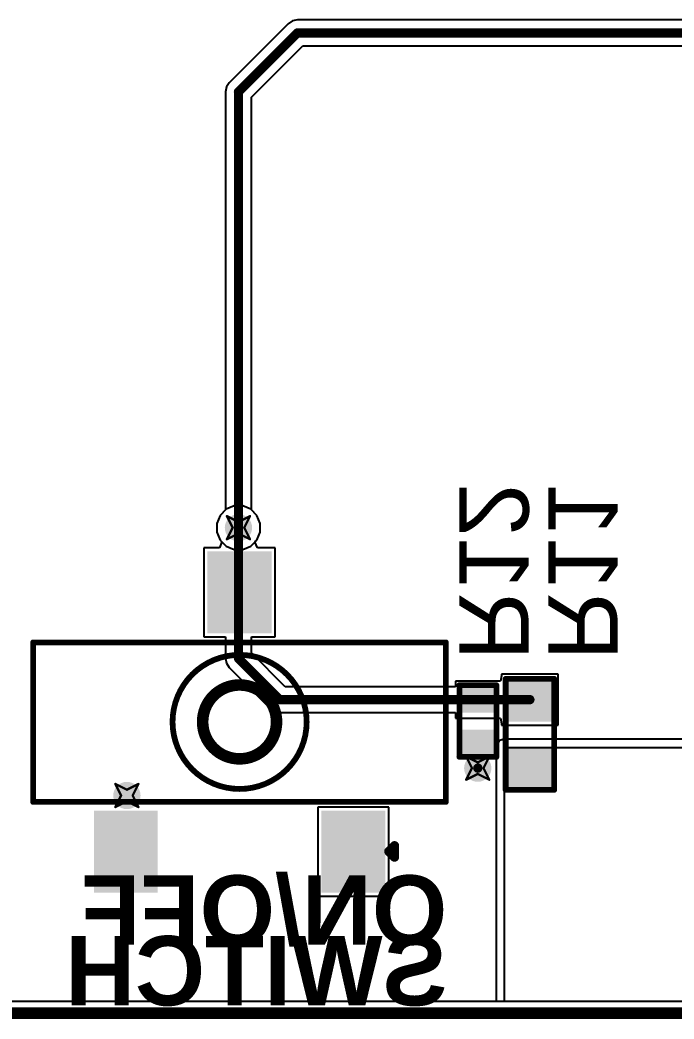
# Model space of a CAD drawing. Header units: inches. Extents: x -11 to 1110, y -7 to 455.
# Drawn here: x 590.17 to 604.54, y -0.13 to 21.82 of the extents above; entities that cross this region are included whole.
import ezdxf

# ---------------------------------------------------------------- set-up
doc = ezdxf.new("R2010")
doc.units = ezdxf.units.IN
for name, color, linetype in [('Board_outline', 216, 'Continuous'), ('Bottom Layer', 5, 'Continuous'), ('Bottom Overlay', 54, 'Continuous'), ('Bottom Paste', 16, 'Continuous'), ('Bottom Solder', 6, 'Continuous'), ('Drill Drawing', 1, 'Continuous'), ('Top Layer', 1, 'Continuous'), ('Via Holes', 16, 'Continuous')]:
    doc.layers.add(name, color=color, linetype=linetype)
doc.styles.add('Arial', font='', dxfattribs={"height": 0.2})
doc.styles.add('Arial_Bold', font='', dxfattribs={"height": 0.2})
doc.styles.get('Arial').set_extended_font_data('Arial')
doc.styles.get('Arial_Bold').set_extended_font_data('Arial', bold=True)

msp = doc.modelspace()

# ---------------------------------------------------------------- hatches: boundary and pattern name
at = {"layer": 'Bottom Layer'}
h = msp.add_hatch(color=5, dxfattribs=at)
edge = h.paths.add_edge_path()
edge.add_arc((594.97, 10.668), 0.3, 0, 360)
for points in [[(595.6, 8.451), (594.39, 8.451), (594.39, 10.051), (595.6, 10.051)], [(600.929, 7.271), (601.818, 7.271), (601.818, 6.509), (600.929, 6.509)], [(599.913, 7.119), (600.548, 7.119), (600.548, 6.661), (599.913, 6.661)], [(599.913, 6.179), (600.548, 6.179), (600.548, 5.722), (599.913, 5.722)], [(600.929, 5.747), (601.818, 5.747), (601.818, 4.985), (600.929, 4.985)], [(593.095, 2.751), (591.895, 2.751), (591.895, 4.351), (593.095, 4.351)], [(598.095, 2.751), (596.895, 2.751), (596.895, 4.351), (598.095, 4.351)]]:
    msp.add_hatch(color=5, dxfattribs=at).paths.add_polyline_path(points)
h = msp.add_hatch(color=5, dxfattribs=at)
edge = h.paths.add_edge_path()
edge.add_arc((600.227, 5.385), 0.3, 0, 360)
h = msp.add_hatch(color=5, dxfattribs=at)
edge = h.paths.add_edge_path()
edge.add_arc((592.519, 4.784), 0.3, 0, 360)
at = {"layer": 'Bottom Paste'}
for points in [[(595.6, 8.451), (594.39, 8.451), (594.39, 10.051), (595.6, 10.051)], [(600.929, 7.271), (601.818, 7.271), (601.818, 6.509), (600.929, 6.509)], [(599.913, 7.119), (600.548, 7.119), (600.548, 6.661), (599.913, 6.661)], [(599.913, 6.179), (600.548, 6.179), (600.548, 5.722), (599.913, 5.722)], [(600.929, 5.747), (601.818, 5.747), (601.818, 4.985), (600.929, 4.985)], [(593.095, 2.751), (591.895, 2.751), (591.895, 4.351), (593.095, 4.351)], [(598.095, 2.751), (596.895, 2.751), (596.895, 4.351), (598.095, 4.351)]]:
    msp.add_hatch(color=16, dxfattribs=at).paths.add_polyline_path(points)
at = {"layer": 'Bottom Solder'}
for points in [[(595.702, 8.349), (594.288, 8.349), (594.288, 10.152), (595.702, 10.152)], [(600.827, 7.373), (601.919, 7.373), (601.919, 6.407), (600.827, 6.407)], [(599.858, 7.174), (600.603, 7.174), (600.603, 6.606), (599.858, 6.606)], [(599.858, 6.234), (600.603, 6.234), (600.603, 5.667), (599.858, 5.667)], [(600.827, 5.849), (601.919, 5.849), (601.919, 4.883), (600.827, 4.883)], [(593.197, 2.649), (591.793, 2.649), (591.793, 4.452), (593.197, 4.452)], [(598.197, 2.649), (596.793, 2.649), (596.793, 4.452), (598.197, 4.452)]]:
    msp.add_hatch(color=6, dxfattribs=at).paths.add_polyline_path(points)
at = {"layer": 'Top Layer'}
h = msp.add_hatch(color=1, dxfattribs=at)
edge = h.paths.add_edge_path()
edge.add_arc((594.97, 10.668), 0.3, 0, 360)
h = msp.add_hatch(color=1, dxfattribs=at)
edge = h.paths.add_edge_path()
edge.add_arc((600.227, 5.385), 0.3, 0, 360)
h = msp.add_hatch(color=1, dxfattribs=at)
edge = h.paths.add_edge_path()
edge.add_arc((592.519, 4.784), 0.3, 0, 360)
at = {"layer": 'Via Holes'}
h = msp.add_hatch(color=7, dxfattribs=at)
edge = h.paths.add_edge_path()
edge.add_arc((594.97, 10.668), 0.15, 0, 360)
h = msp.add_hatch(color=7, dxfattribs=at)
edge = h.paths.add_edge_path()
edge.add_arc((600.227, 5.385), 0.15, 0, 360)
h = msp.add_hatch(color=7, dxfattribs=at)
edge = h.paths.add_edge_path()
edge.add_arc((592.519, 4.784), 0.15, 0, 360)

# ---------------------------------------------------------------- linework, layer by layer
at = {"layer": 'Board_outline'}
msp.add_lwpolyline([(0, 0, 0.254, 0.254, 0), (704, 0, 0.254, 0.254, 0)], format="xyseb", dxfattribs=at)
at = {"layer": 'Bottom Layer'}
for p, q in [((594.699, 11.073), (594.565, 10.939)), ((594.875, 11.146), (594.699, 11.073)), ((595.065, 11.146), (594.875, 11.146)), ((595.24, 11.073), (595.065, 11.146)), ((595.375, 10.939), (595.24, 11.073)), ((594.565, 10.939), (594.492, 10.763)), ((594.492, 10.763), (594.492, 10.573)), ((595.447, 10.763), (595.375, 10.939)), ((595.447, 10.573), (595.447, 10.763)), ((594.492, 10.573), (594.565, 10.397)), ((595.375, 10.397), (595.447, 10.573)), ((594.606, 10.356), (594.554, 10.229)), ((594.565, 10.397), (594.606, 10.356)), ((595.333, 10.356), (595.375, 10.397)), ((595.386, 10.229), (595.333, 10.356)), ((594.554, 10.229), (594.212, 10.229)), ((594.212, 10.229), (594.212, 8.273)), ((595.778, 10.229), (595.386, 10.229)), ((595.778, 8.273), (595.778, 10.229)), ((594.212, 8.273), (594.685, 8.273)), ((594.685, 8.273), (594.685, 7.798)), ((595.254, 7.916), (595.254, 8.273)), ((595.254, 8.273), (595.778, 8.273)), ((595.995, 7.175), (595.254, 7.916)), ((594.685, 7.798), (594.685, 7.798)), ((594.685, 7.798), (594.706, 7.689)), ((594.706, 7.689), (594.768, 7.596)), ((594.768, 7.596), (595.676, 6.689)), ((600.726, 7.296), (599.735, 7.296)), ((599.735, 7.296), (599.735, 7.175)), ((600.751, 7.413), (600.726, 7.296)), ((601.996, 7.449), (600.751, 7.449)), ((600.751, 7.449), (600.751, 7.413)), ((601.996, 6.331), (601.996, 7.449)), ((599.735, 7.175), (595.995, 7.175)), ((595.676, 6.689), (595.676, 6.689)), ((595.676, 6.689), (595.768, 6.627)), ((595.768, 6.627), (595.877, 6.605)), ((595.877, 6.605), (595.877, 6.605)), ((595.877, 6.605), (599.735, 6.605)), ((599.735, 6.605), (599.735, 6.484)), ((599.735, 6.484), (600.726, 6.484)), ((600.726, 6.484), (600.751, 6.367)), ((600.751, 6.367), (600.751, 6.331)), ((600.751, 6.331), (601.996, 6.331)), ((600.664, 5.94), (600.646, 5.896)), ((600.689, 5.965), (600.664, 5.94)), ((600.664, 5.94), (600.664, 5.94)), ((600.664, 5.94), (600.664, 5.94)), ((600.714, 5.99), (600.689, 5.965)), ((600.758, 6.008), (600.714, 5.99)), ((600.714, 5.99), (600.714, 5.99)), ((600.714, 5.99), (600.714, 5.99)), ((600.76, 6.009), (600.758, 6.008)), ((600.763, 6.01), (600.76, 6.009)), ((600.779, 6.017), (600.763, 6.01)), ((600.794, 6.02), (600.779, 6.017)), ((600.812, 6.02), (600.794, 6.02)), ((600.829, 6.023), (600.812, 6.02)), ((617.267, 6.023), (600.829, 6.023)), ((600.634, 5.842), (600.63, 5.824)), ((600.63, 5.824), (600.63, 0.259)), ((600.637, 5.874), (600.634, 5.859)), ((600.634, 5.859), (600.634, 5.842)), ((600.644, 5.891), (600.637, 5.874)), ((600.637, 5.874), (600.637, 5.874)), ((600.637, 5.874), (600.637, 5.874)), ((600.646, 5.896), (600.644, 5.894)), ((600.644, 5.894), (600.644, 5.891)), ((600.812, 5.824), (600.815, 5.839)), ((600.812, 0.259), (600.812, 5.824)), ((600.815, 5.839), (600.829, 5.842)), ((600.829, 5.842), (617.449, 5.842)), ((598.273, 4.529), (596.717, 4.529)), ((596.717, 4.529), (596.717, 2.573)), ((598.273, 2.573), (598.273, 4.529)), ((596.717, 2.573), (598.273, 2.573)), ((600.63, 0.259), (0.259, 0.259)), ((631.088, 0.259), (600.812, 0.259))]:
    msp.add_line(p, q, dxfattribs=at)
for points in [[(594.97, 7.798, 0.203, 0.203, 0), (594.97, 10.668, 0.203, 0.203, 0)], [(594.97, 7.798, 0.203, 0.203, 0), (595.877, 6.89, 0.203, 0.203, 0)], [(595.877, 6.89, 0.203, 0.203, 0), (600.23, 6.89, 0.203, 0.203, 0)], [(600.23, 6.89, 0.203, 0.203, 0), (601.373, 6.89, 0.203, 0.203, 0)], [(600.227, 5.385, 0.203, 0.203, 0), (600.23, 5.388, 0.203, 0.203, 0)]]:
    msp.add_lwpolyline(points, format="xyseb", dxfattribs=at)
for points in [[(594.919, 10.668, 0.102, 0.102, 1), (595.02, 10.668, 0.102, 0.102, 1)], [(594.919, 7.798, 0.102, 0.102, 1), (595.02, 7.798, 0.102, 0.102, 1)], [(594.919, 7.798, 0.102, 0.102, 1), (595.02, 7.798, 0.102, 0.102, 1)], [(595.827, 6.89, 0.102, 0.102, 1), (595.928, 6.89, 0.102, 0.102, 1)], [(595.827, 6.89, 0.102, 0.102, 1), (595.928, 6.89, 0.102, 0.102, 1)], [(600.18, 6.89, 0.102, 0.102, 1), (600.281, 6.89, 0.102, 0.102, 1)], [(600.18, 6.89, 0.102, 0.102, 1), (600.281, 6.89, 0.102, 0.102, 1)], [(601.323, 6.89, 0.102, 0.102, 1), (601.424, 6.89, 0.102, 0.102, 1)], [(600.18, 5.388, 0.102, 0.102, 1), (600.281, 5.388, 0.102, 0.102, 1)], [(600.177, 5.385, 0.102, 0.102, 1), (600.278, 5.385, 0.102, 0.102, 1)]]:
    msp.add_lwpolyline(points, format="xyseb", close=True, dxfattribs=at)
at = {"layer": 'Bottom Overlay'}
for points in [[(590.459, 8.148, 0.127, 0.127, 0), (599.527, 8.148, 0.127, 0.127, 0)], [(590.459, 4.643, 0.127, 0.127, 0), (590.459, 8.148, 0.127, 0.127, 0)], [(599.527, 4.643, 0.127, 0.127, 0), (599.527, 8.148, 0.127, 0.127, 0)], [(599.824, 5.633, 0.127, 0.127, 0), (599.824, 7.207, 0.127, 0.127, 0)], [(599.824, 7.207, 0.127, 0.127, 0), (600.637, 7.207, 0.127, 0.127, 0)], [(600.637, 5.633, 0.127, 0.127, 0), (600.637, 7.207, 0.127, 0.127, 0)], [(600.84, 7.347, 0.127, 0.127, 0), (601.907, 7.347, 0.127, 0.127, 0)], [(600.84, 4.909, 0.127, 0.127, 0), (600.84, 7.347, 0.127, 0.127, 0)], [(601.907, 4.909, 0.127, 0.127, 0), (601.907, 7.347, 0.127, 0.127, 0)], [(599.799, 5.607, 0.00323, 0.00323, 0), (599.799, 7.233, 0.00323, 0.00323, 0)], [(599.824, 5.633, 0.127, 0.127, 0), (600.637, 5.633, 0.127, 0.127, 0)], [(600.84, 4.909, 0.127, 0.127, 0), (601.907, 4.909, 0.127, 0.127, 0)], [(590.459, 4.643, 0.127, 0.127, 0), (599.527, 4.643, 0.127, 0.127, 0)], [(598.272, 3.556, 0.2, 0.2, 0), (598.399, 3.683, 0.2, 0.2, 0)], [(598.399, 3.429, 0.2, 0.2, 0), (598.399, 3.683, 0.2, 0.2, 0)], [(598.272, 3.556, 0.2, 0.2, 0), (598.399, 3.429, 0.2, 0.2, 0)]]:
    msp.add_lwpolyline(points, format="xyseb", dxfattribs=at)
for points in [[(590.427, 8.148, 0.0635, 0.0635, 1), (590.491, 8.148, 0.0635, 0.0635, 1)], [(590.427, 8.148, 0.0635, 0.0635, 1), (590.491, 8.148, 0.0635, 0.0635, 1)], [(599.495, 8.148, 0.0635, 0.0635, 1), (599.559, 8.148, 0.0635, 0.0635, 1)], [(599.495, 8.148, 0.0635, 0.0635, 1), (599.559, 8.148, 0.0635, 0.0635, 1)], [(596.468, 6.401, 0.127, 0.127, 1), (593.522, 6.401, 0.127, 0.127, 1)], [(595.807, 6.401, 0.254, 0.254, 1), (594.183, 6.401, 0.254, 0.254, 1)], [(599.792, 7.207, 0.0635, 0.0635, 1), (599.856, 7.207, 0.0635, 0.0635, 1)], [(599.792, 7.207, 0.0635, 0.0635, 1), (599.856, 7.207, 0.0635, 0.0635, 1)], [(600.605, 7.207, 0.0635, 0.0635, 1), (600.669, 7.207, 0.0635, 0.0635, 1)], [(600.605, 7.207, 0.0635, 0.0635, 1), (600.669, 7.207, 0.0635, 0.0635, 1)], [(600.808, 7.347, 0.0635, 0.0635, 1), (600.872, 7.347, 0.0635, 0.0635, 1)], [(600.808, 7.347, 0.0635, 0.0635, 1), (600.872, 7.347, 0.0635, 0.0635, 1)], [(601.875, 7.347, 0.0635, 0.0635, 1), (601.939, 7.347, 0.0635, 0.0635, 1)], [(601.875, 7.347, 0.0635, 0.0635, 1), (601.939, 7.347, 0.0635, 0.0635, 1)], [(599.798, 7.233, 0.00161, 0.00161, 1), (599.799, 7.233, 0.00161, 0.00161, 1)], [(593.49, 6.401, 0.0635, 0.0635, 1), (593.553, 6.401, 0.0635, 0.0635, 1)], [(594.12, 6.401, 0.127, 0.127, 1), (594.247, 6.401, 0.127, 0.127, 1)], [(595.743, 6.401, 0.127, 0.127, 1), (595.87, 6.401, 0.127, 0.127, 1)], [(596.437, 6.401, 0.0635, 0.0635, 1), (596.5, 6.401, 0.0635, 0.0635, 1)], [(599.792, 5.633, 0.0635, 0.0635, 1), (599.856, 5.633, 0.0635, 0.0635, 1)], [(599.792, 5.633, 0.0635, 0.0635, 1), (599.856, 5.633, 0.0635, 0.0635, 1)], [(599.798, 5.607, 0.00161, 0.00161, 1), (599.799, 5.607, 0.00161, 0.00161, 1)], [(600.605, 5.633, 0.0635, 0.0635, 1), (600.669, 5.633, 0.0635, 0.0635, 1)], [(600.605, 5.633, 0.0635, 0.0635, 1), (600.669, 5.633, 0.0635, 0.0635, 1)], [(600.808, 4.909, 0.0635, 0.0635, 1), (600.872, 4.909, 0.0635, 0.0635, 1)], [(600.808, 4.909, 0.0635, 0.0635, 1), (600.872, 4.909, 0.0635, 0.0635, 1)], [(601.875, 4.909, 0.0635, 0.0635, 1), (601.939, 4.909, 0.0635, 0.0635, 1)], [(601.875, 4.909, 0.0635, 0.0635, 1), (601.939, 4.909, 0.0635, 0.0635, 1)], [(590.427, 4.643, 0.0635, 0.0635, 1), (590.491, 4.643, 0.0635, 0.0635, 1)], [(590.427, 4.643, 0.0635, 0.0635, 1), (590.491, 4.643, 0.0635, 0.0635, 1)], [(599.495, 4.643, 0.0635, 0.0635, 1), (599.559, 4.643, 0.0635, 0.0635, 1)], [(599.495, 4.643, 0.0635, 0.0635, 1), (599.559, 4.643, 0.0635, 0.0635, 1)], [(598.349, 3.683, 0.1, 0.1, 1), (598.449, 3.683, 0.1, 0.1, 1)], [(598.349, 3.683, 0.1, 0.1, 1), (598.449, 3.683, 0.1, 0.1, 1)], [(598.222, 3.556, 0.1, 0.1, 1), (598.322, 3.556, 0.1, 0.1, 1)], [(598.222, 3.556, 0.1, 0.1, 1), (598.322, 3.556, 0.1, 0.1, 1)], [(598.349, 3.429, 0.1, 0.1, 1), (598.449, 3.429, 0.1, 0.1, 1)], [(598.349, 3.429, 0.1, 0.1, 1), (598.449, 3.429, 0.1, 0.1, 1)]]:
    msp.add_lwpolyline(points, format="xyseb", close=True, dxfattribs=at)
at = {"layer": 'Drill Drawing'}
for points in [[(594.716, 10.922, 0.0508, 0.0508, 0), (594.97, 10.795, 0.0508, 0.0508, 0)], [(594.716, 10.922, 0.0508, 0.0508, 0), (594.843, 10.668, 0.0508, 0.0508, 0)], [(594.97, 10.795, 0.0508, 0.0508, 0), (595.224, 10.922, 0.0508, 0.0508, 0)], [(595.097, 10.668, 0.0508, 0.0508, 0), (595.224, 10.922, 0.0508, 0.0508, 0)], [(594.716, 10.414, 0.0508, 0.0508, 0), (594.843, 10.668, 0.0508, 0.0508, 0)], [(594.716, 10.414, 0.0508, 0.0508, 0), (594.97, 10.541, 0.0508, 0.0508, 0)], [(594.97, 10.541, 0.0508, 0.0508, 0), (595.224, 10.414, 0.0508, 0.0508, 0)], [(595.097, 10.668, 0.0508, 0.0508, 0), (595.224, 10.414, 0.0508, 0.0508, 0)], [(599.973, 5.639, 0.0508, 0.0508, 0), (600.227, 5.512, 0.0508, 0.0508, 0)], [(599.973, 5.639, 0.0508, 0.0508, 0), (600.1, 5.385, 0.0508, 0.0508, 0)], [(600.227, 5.512, 0.0508, 0.0508, 0), (600.481, 5.639, 0.0508, 0.0508, 0)], [(600.354, 5.385, 0.0508, 0.0508, 0), (600.481, 5.639, 0.0508, 0.0508, 0)], [(599.973, 5.131, 0.0508, 0.0508, 0), (600.1, 5.385, 0.0508, 0.0508, 0)], [(599.973, 5.131, 0.0508, 0.0508, 0), (600.227, 5.258, 0.0508, 0.0508, 0)], [(600.227, 5.258, 0.0508, 0.0508, 0), (600.481, 5.131, 0.0508, 0.0508, 0)], [(600.354, 5.385, 0.0508, 0.0508, 0), (600.481, 5.131, 0.0508, 0.0508, 0)], [(592.265, 5.038, 0.0508, 0.0508, 0), (592.519, 4.911, 0.0508, 0.0508, 0)], [(592.265, 5.038, 0.0508, 0.0508, 0), (592.392, 4.784, 0.0508, 0.0508, 0)], [(592.519, 4.911, 0.0508, 0.0508, 0), (592.773, 5.038, 0.0508, 0.0508, 0)], [(592.646, 4.784, 0.0508, 0.0508, 0), (592.773, 5.038, 0.0508, 0.0508, 0)], [(592.265, 4.53, 0.0508, 0.0508, 0), (592.392, 4.784, 0.0508, 0.0508, 0)], [(592.265, 4.53, 0.0508, 0.0508, 0), (592.519, 4.657, 0.0508, 0.0508, 0)], [(592.519, 4.657, 0.0508, 0.0508, 0), (592.773, 4.53, 0.0508, 0.0508, 0)], [(592.646, 4.784, 0.0508, 0.0508, 0), (592.773, 4.53, 0.0508, 0.0508, 0)]]:
    msp.add_lwpolyline(points, format="xyseb", dxfattribs=at)
for points in [[(594.703, 10.922, 0.0254, 0.0254, 1), (594.728, 10.922, 0.0254, 0.0254, 1)], [(594.703, 10.922, 0.0254, 0.0254, 1), (594.728, 10.922, 0.0254, 0.0254, 1)], [(594.957, 10.795, 0.0254, 0.0254, 1), (594.982, 10.795, 0.0254, 0.0254, 1)], [(594.957, 10.795, 0.0254, 0.0254, 1), (594.982, 10.795, 0.0254, 0.0254, 1)], [(595.211, 10.922, 0.0254, 0.0254, 1), (595.236, 10.922, 0.0254, 0.0254, 1)], [(595.211, 10.922, 0.0254, 0.0254, 1), (595.236, 10.922, 0.0254, 0.0254, 1)], [(594.83, 10.668, 0.0254, 0.0254, 1), (594.855, 10.668, 0.0254, 0.0254, 1)], [(594.83, 10.668, 0.0254, 0.0254, 1), (594.855, 10.668, 0.0254, 0.0254, 1)], [(594.957, 10.541, 0.0254, 0.0254, 1), (594.982, 10.541, 0.0254, 0.0254, 1)], [(594.957, 10.541, 0.0254, 0.0254, 1), (594.982, 10.541, 0.0254, 0.0254, 1)], [(595.084, 10.668, 0.0254, 0.0254, 1), (595.109, 10.668, 0.0254, 0.0254, 1)], [(595.084, 10.668, 0.0254, 0.0254, 1), (595.109, 10.668, 0.0254, 0.0254, 1)], [(594.703, 10.414, 0.0254, 0.0254, 1), (594.728, 10.414, 0.0254, 0.0254, 1)], [(594.703, 10.414, 0.0254, 0.0254, 1), (594.728, 10.414, 0.0254, 0.0254, 1)], [(595.211, 10.414, 0.0254, 0.0254, 1), (595.236, 10.414, 0.0254, 0.0254, 1)], [(595.211, 10.414, 0.0254, 0.0254, 1), (595.236, 10.414, 0.0254, 0.0254, 1)], [(599.961, 5.639, 0.0254, 0.0254, 1), (599.986, 5.639, 0.0254, 0.0254, 1)], [(599.961, 5.639, 0.0254, 0.0254, 1), (599.986, 5.639, 0.0254, 0.0254, 1)], [(600.215, 5.512, 0.0254, 0.0254, 1), (600.24, 5.512, 0.0254, 0.0254, 1)], [(600.215, 5.512, 0.0254, 0.0254, 1), (600.24, 5.512, 0.0254, 0.0254, 1)], [(600.469, 5.639, 0.0254, 0.0254, 1), (600.494, 5.639, 0.0254, 0.0254, 1)], [(600.469, 5.639, 0.0254, 0.0254, 1), (600.494, 5.639, 0.0254, 0.0254, 1)], [(600.088, 5.385, 0.0254, 0.0254, 1), (600.113, 5.385, 0.0254, 0.0254, 1)], [(600.088, 5.385, 0.0254, 0.0254, 1), (600.113, 5.385, 0.0254, 0.0254, 1)], [(600.215, 5.258, 0.0254, 0.0254, 1), (600.24, 5.258, 0.0254, 0.0254, 1)], [(600.215, 5.258, 0.0254, 0.0254, 1), (600.24, 5.258, 0.0254, 0.0254, 1)], [(600.342, 5.385, 0.0254, 0.0254, 1), (600.367, 5.385, 0.0254, 0.0254, 1)], [(600.342, 5.385, 0.0254, 0.0254, 1), (600.367, 5.385, 0.0254, 0.0254, 1)], [(592.252, 5.038, 0.0254, 0.0254, 1), (592.277, 5.038, 0.0254, 0.0254, 1)], [(592.252, 5.038, 0.0254, 0.0254, 1), (592.277, 5.038, 0.0254, 0.0254, 1)], [(592.76, 5.038, 0.0254, 0.0254, 1), (592.785, 5.038, 0.0254, 0.0254, 1)], [(592.76, 5.038, 0.0254, 0.0254, 1), (592.785, 5.038, 0.0254, 0.0254, 1)], [(599.961, 5.131, 0.0254, 0.0254, 1), (599.986, 5.131, 0.0254, 0.0254, 1)], [(599.961, 5.131, 0.0254, 0.0254, 1), (599.986, 5.131, 0.0254, 0.0254, 1)], [(600.469, 5.131, 0.0254, 0.0254, 1), (600.494, 5.131, 0.0254, 0.0254, 1)], [(600.469, 5.131, 0.0254, 0.0254, 1), (600.494, 5.131, 0.0254, 0.0254, 1)], [(592.506, 4.911, 0.0254, 0.0254, 1), (592.531, 4.911, 0.0254, 0.0254, 1)], [(592.506, 4.911, 0.0254, 0.0254, 1), (592.531, 4.911, 0.0254, 0.0254, 1)], [(592.379, 4.784, 0.0254, 0.0254, 1), (592.404, 4.784, 0.0254, 0.0254, 1)], [(592.379, 4.784, 0.0254, 0.0254, 1), (592.404, 4.784, 0.0254, 0.0254, 1)], [(592.506, 4.657, 0.0254, 0.0254, 1), (592.531, 4.657, 0.0254, 0.0254, 1)], [(592.506, 4.657, 0.0254, 0.0254, 1), (592.531, 4.657, 0.0254, 0.0254, 1)], [(592.633, 4.784, 0.0254, 0.0254, 1), (592.658, 4.784, 0.0254, 0.0254, 1)], [(592.633, 4.784, 0.0254, 0.0254, 1), (592.658, 4.784, 0.0254, 0.0254, 1)], [(592.252, 4.53, 0.0254, 0.0254, 1), (592.277, 4.53, 0.0254, 0.0254, 1)], [(592.252, 4.53, 0.0254, 0.0254, 1), (592.277, 4.53, 0.0254, 0.0254, 1)], [(592.76, 4.53, 0.0254, 0.0254, 1), (592.785, 4.53, 0.0254, 0.0254, 1)], [(592.76, 4.53, 0.0254, 0.0254, 1), (592.785, 4.53, 0.0254, 0.0254, 1)]]:
    msp.add_lwpolyline(points, format="xyseb", close=True, dxfattribs=at)
at = {"layer": 'Top Layer'}
for p, q in [((596.064, 21.741), (594.768, 20.445)), ((596.156, 21.802), (596.064, 21.741)), ((596.265, 21.824), (596.156, 21.802)), ((607.609, 21.824), (596.265, 21.824)), ((596.265, 21.824), (596.265, 21.824)), ((595.254, 20.126), (596.383, 21.254)), ((596.383, 21.254), (607.609, 21.254)), ((594.768, 20.445), (594.706, 20.353)), ((594.706, 20.353), (594.685, 20.244)), ((594.685, 20.244), (594.685, 20.244)), ((594.685, 20.244), (594.685, 11.059)), ((595.254, 11.059), (595.254, 20.126)), ((594.685, 11.059), (594.565, 10.939)), ((595.375, 10.939), (595.254, 11.059)), ((594.565, 10.939), (594.492, 10.763)), ((594.492, 10.763), (594.492, 10.573)), ((595.447, 10.763), (595.375, 10.939)), ((595.447, 10.573), (595.447, 10.763)), ((594.492, 10.573), (594.565, 10.397)), ((595.375, 10.397), (595.447, 10.573)), ((594.565, 10.397), (594.699, 10.263)), ((595.24, 10.263), (595.375, 10.397)), ((594.699, 10.263), (594.875, 10.19)), ((594.875, 10.19), (595.065, 10.19)), ((595.065, 10.19), (595.24, 10.263)), ((616.099, 0.259), (0.259, 0.259))]:
    msp.add_line(p, q, dxfattribs=at)
for points in [[(594.97, 20.244, 0.203, 0.203, 0), (596.265, 21.539, 0.203, 0.203, 0)], [(596.265, 21.539, 0.203, 0.203, 0), (608, 21.539, 0.203, 0.203, 0)], [(594.97, 10.668, 0.203, 0.203, 0), (594.97, 20.244, 0.203, 0.203, 0)]]:
    msp.add_lwpolyline(points, format="xyseb", dxfattribs=at)
for points in [[(596.214, 21.539, 0.102, 0.102, 1), (596.316, 21.539, 0.102, 0.102, 1)], [(596.214, 21.539, 0.102, 0.102, 1), (596.316, 21.539, 0.102, 0.102, 1)], [(594.919, 20.244, 0.102, 0.102, 1), (595.02, 20.244, 0.102, 0.102, 1)], [(594.919, 20.244, 0.102, 0.102, 1), (595.02, 20.244, 0.102, 0.102, 1)], [(594.919, 10.668, 0.102, 0.102, 1), (595.02, 10.668, 0.102, 0.102, 1)]]:
    msp.add_lwpolyline(points, format="xyseb", close=True, dxfattribs=at)

# ---------------------------------------------------------------- texts
at = {"layer": 'Bottom Overlay', "text_generation_flag": 2}
for s, rotation, style, p in [('R12', 270, 'Arial', (599.821, 7.748)), ('R11', 270, 'Arial', (601.777, 7.748)), ('ON/OFF', 360, 'Arial_Bold', (599.556, 1.505)), ('SWITCH', 360, 'Arial_Bold', (599.556, 0.172))]:
    msp.add_text(s, height=1.524, rotation=rotation, dxfattribs=dict(at, style=style)).set_placement(p)

doc.saveas('drawing.dxf')
